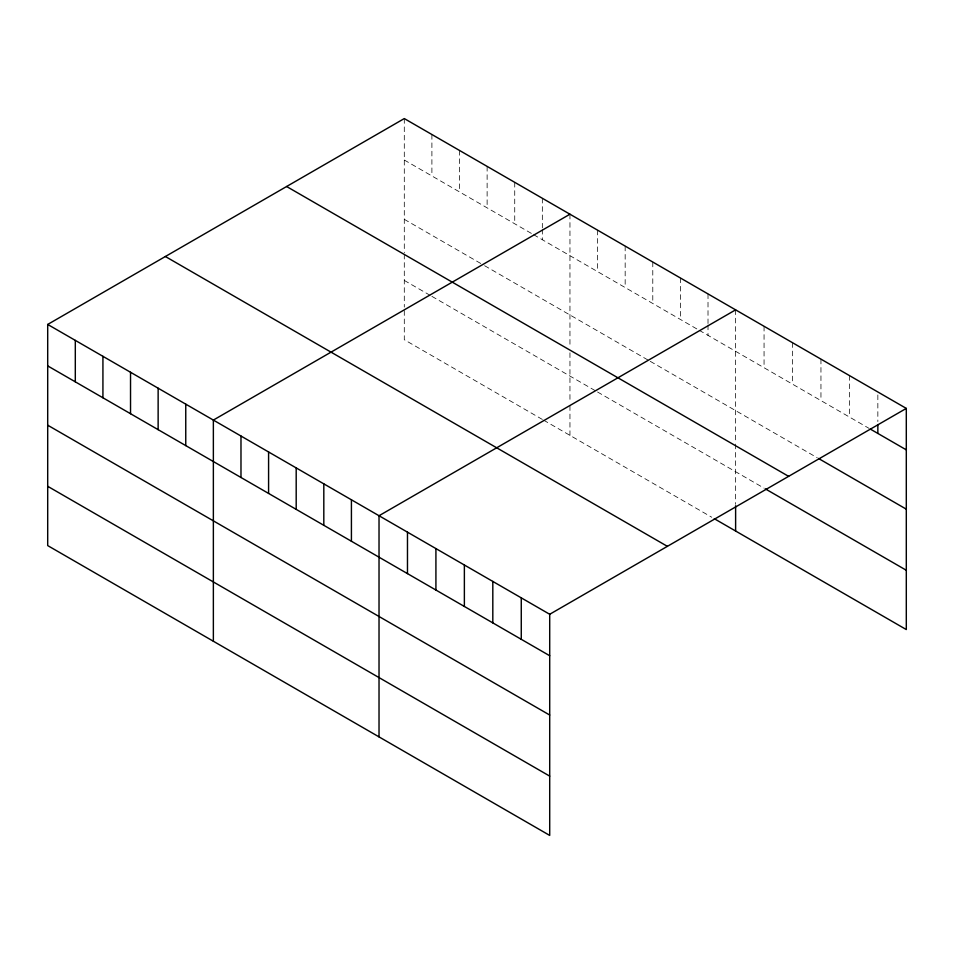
<?xml version="1.0" encoding="UTF-8"?>
<svg xmlns="http://www.w3.org/2000/svg" width="954" height="954" viewBox="0 0 954 954"><rect width="100%" height="100%" fill="white"/><g stroke="black" fill="none" stroke-linecap="round" stroke-linejoin="round"><path stroke-width="0.72" stroke-dasharray="4.77 3.58" d="M404.293 160.022L532.296 233.933M533.56 234.66L697.97 329.583M699.222 330.299L869.189 428.441M404.293 219.325L483.356 264.973M484.608 265.701L649.018 360.624M650.27 361.339L817.244 457.741M404.293 280.428L430.648 295.645M431.9 296.36L596.31 391.283M597.562 392.011L764.059 488.138M542.337 419.426L404.293 339.719L404.293 310.074M543.601 420.154L711.767 517.247M877.847 394.944L877.847 421.585M849.406 375.554L849.406 417.005M820.953 359.133L820.953 400.585M792.512 342.713L792.512 384.164M764.059 326.28L764.059 367.743M735.617 309.859L735.617 441.165M735.617 444.075L735.617 504.332M708.011 293.915L708.011 323.525M708.011 325.016L708.011 335.379M680.393 277.972L680.393 319.435M652.786 262.04L652.786 303.491M625.168 246.096L625.168 287.548M597.562 230.152L597.562 271.616M569.955 214.209L569.955 345.515M569.955 352.789L569.955 402.755M569.955 405.724L569.955 435.37M542.337 198.277L542.337 227.887M542.337 229.365L542.337 239.728M514.731 182.333L514.731 223.785M487.124 166.39L487.124 207.853M459.506 150.446L459.506 191.909M431.9 134.514L431.9 175.965M404.293 118.57L404.293 252.786M404.293 254.241L404.293 307.105"/><path stroke-width="1.43" d="M47.7 324.443L549.707 614.281L549.707 835.43L47.7 545.593L47.7 324.443L404.293 118.57L906.3 408.407L906.3 629.557L714.284 518.702M569.955 214.209L213.362 420.082L213.362 641.243M735.617 309.859L379.024 515.732L379.024 736.893M549.707 614.281L906.3 408.407M870.43 429.145L906.3 449.859M818.484 458.457L906.3 509.162M286.617 186.507L788.624 476.344M765.299 488.853L906.3 570.253M165.376 256.507L667.383 546.344M47.7 365.895L549.707 655.732M47.7 425.198L549.707 715.035M47.7 486.301L549.707 776.127M877.847 424.554L877.847 433.438M735.617 505.811L735.617 531.008M521.266 597.848L521.266 639.311M492.813 581.427L492.813 622.89M464.371 565.006L464.371 606.458M435.918 548.586L435.918 590.037M407.477 532.153L407.477 573.616M351.418 499.789L351.418 541.252M323.811 483.857L323.811 525.308M296.193 467.913L296.193 509.364M268.587 451.969L268.587 493.421M240.98 436.026L240.98 477.489M185.756 404.15L185.756 445.601M158.137 388.206L158.137 429.658M130.531 372.263L130.531 413.726M102.925 356.319L102.925 397.782M75.306 340.387L75.306 381.838"/></g></svg>
